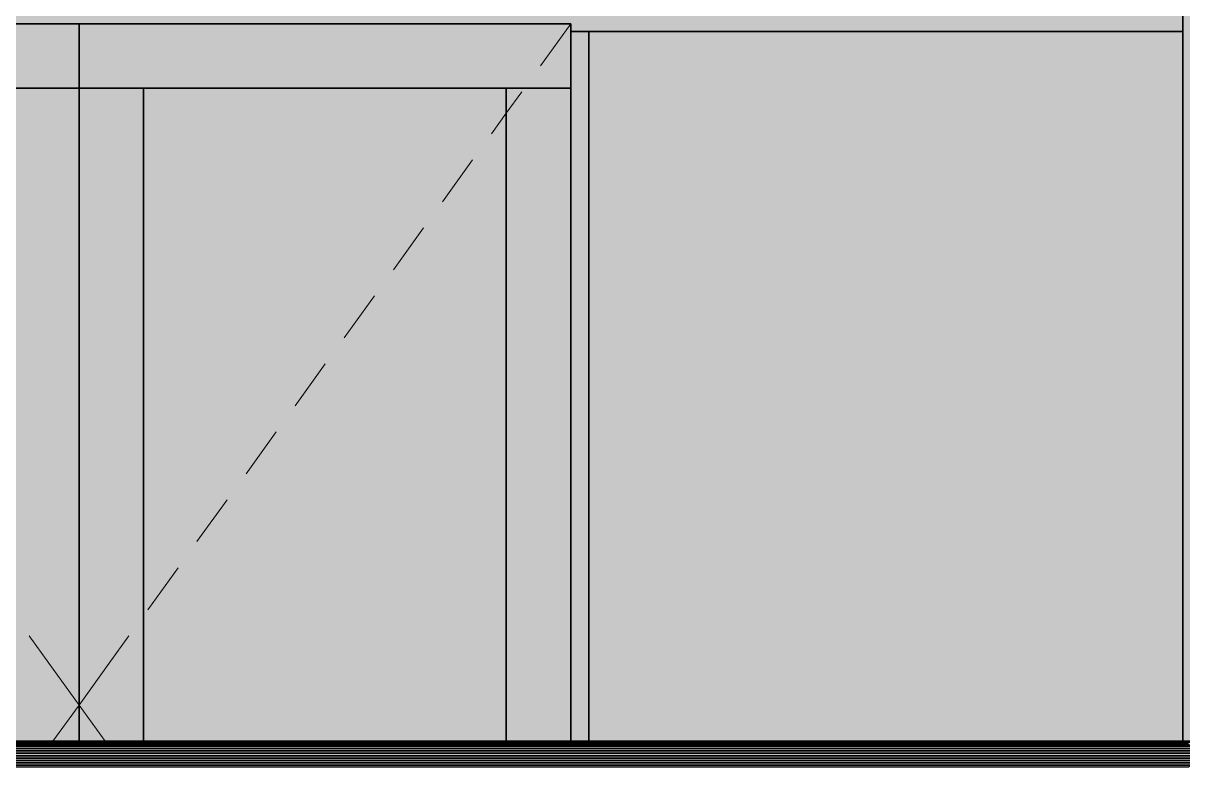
# Model space of a CAD drawing. Extents: x 8 to 21351, y 0 to 420.
# Drawn here: x 19176.34 to 19185.32, y 142.61 to 148.37 of the extents above; entities that cross this region are included whole.
import ezdxf

# ---------------------------------------------------------------- set-up
doc = ezdxf.new("R2010")
doc.units = 0

msp = doc.modelspace()

# ---------------------------------------------------------------- hatches: boundary and pattern name
at = {"true_color": 0x2e2e2e}
for points in [[(19185.5216, 155.1069), (19185.3216, 155.1069), (19185.3216, 148.5069), (19185.3216, 148.3069), (19185.3216, 142.8068), (19185.5216, 142.8068)], [(19168.2216, 148.5069), (19168.2216, 148.3069), (19172.8216, 148.3069), (19172.9616, 148.3069), (19172.9616, 148.3669), (19180.5816, 148.3669), (19180.5816, 148.3069), (19180.7216, 148.3069), (19185.3216, 148.3069), (19185.3216, 148.5069)], [(19172.9616, 148.3669), (19172.9616, 147.8669), (19173.4616, 147.8669), (19176.2716, 147.8669), (19176.7716, 147.8669), (19176.7716, 148.3669)], [(19180.5816, 148.3669), (19176.7716, 148.3669), (19176.7716, 147.8669), (19177.2716, 147.8669), (19180.0816, 147.8669), (19180.5816, 147.8669)], [(19180.5816, 142.8068), (19180.7216, 142.8068), (19180.7216, 148.3069), (19180.5816, 148.3069)], [(19176.2716, 142.8068), (19176.7716, 142.8068), (19176.7716, 147.8669), (19176.2716, 147.8669)], [(19176.7716, 142.8068), (19177.2716, 142.8068), (19177.2716, 147.8669), (19176.7716, 147.8669)], [(19180.5816, 147.8669), (19180.0816, 147.8669), (19180.0816, 142.8068), (19180.5816, 142.8068)]]:
    msp.add_hatch(color=0, dxfattribs=at).paths.add_polyline_path(points)
for points in [[(19185.5216, 155.1069), (19185.3216, 155.1069), (19185.3216, 148.5069), (19185.3216, 148.3069), (19185.3216, 142.8068), (19185.5216, 142.8068)], [(19168.2216, 148.5069), (19168.2216, 148.3069), (19172.8216, 148.3069), (19172.9616, 148.3069), (19172.9616, 148.3669), (19180.5816, 148.3669), (19180.5816, 148.3069), (19180.7216, 148.3069), (19185.3216, 148.3069), (19185.3216, 148.5069)], [(19172.9616, 148.3669), (19172.9616, 147.8669), (19173.4616, 147.8669), (19176.2716, 147.8669), (19176.7716, 147.8669), (19176.7716, 148.3669)], [(19180.5816, 148.3669), (19176.7716, 148.3669), (19176.7716, 147.8669), (19177.2716, 147.8669), (19180.0816, 147.8669), (19180.5816, 147.8669)], [(19180.5816, 142.8068), (19180.7216, 142.8068), (19180.7216, 148.3069), (19180.5816, 148.3069)], [(19185.3216, 148.3069), (19180.7216, 148.3069), (19180.7216, 142.8068), (19185.3216, 142.8068)], [(19176.2716, 142.8068), (19176.7716, 142.8068), (19176.7716, 147.8669), (19176.2716, 147.8669)], [(19176.7716, 142.8068), (19177.2716, 142.8068), (19177.2716, 147.8669), (19176.7716, 147.8669)], [(19177.2716, 147.8669), (19177.2716, 142.8068), (19180.0816, 142.8068), (19180.0816, 147.8669)], [(19180.5816, 147.8669), (19180.0816, 147.8669), (19180.0816, 142.8068), (19180.5816, 142.8068)], [(19168.1656, 142.7328), (19185.4026, 142.7328), (19185.3936, 142.7508), (19168.1746, 142.7508)], [(19168.1746, 142.7508), (19185.3936, 142.7508), (19185.3826, 142.7668), (19168.1856, 142.7668)], [(19168.1856, 142.7668), (19185.3826, 142.7668), (19185.3686, 142.7808), (19168.1996, 142.7808)], [(19168.1996, 142.7808), (19185.3686, 142.7808), (19185.3526, 142.7918), (19168.2156, 142.7918)], [(19168.2156, 142.7918), (19185.3526, 142.7918), (19185.3346, 142.7998), (19168.2326, 142.7998)], [(19168.2516, 142.8048), (19168.2326, 142.7998), (19185.3346, 142.7998), (19185.3156, 142.8048)], [(19168.2516, 142.8048), (19185.3156, 142.8048), (19185.2966, 142.8068), (19168.2716, 142.8068)], [(19185.2966, 142.8068), (19185.3156, 142.8048), (19186.2946, 142.8048), (19186.2966, 142.8068)], [(19185.3156, 142.8048), (19185.3346, 142.7998), (19186.2896, 142.7998), (19186.2946, 142.8048)], [(19168.1586, 142.6938), (19185.4086, 142.6938), (19185.4076, 142.7138), (19168.1606, 142.7138)], [(19168.1586, 142.6938), (19168.1606, 142.6748), (19185.4076, 142.6748), (19185.4086, 142.6938)], [(19168.1606, 142.7138), (19185.4076, 142.7138), (19185.4026, 142.7328), (19168.1656, 142.7328)], [(19168.1606, 142.6748), (19168.1656, 142.6558), (19185.4026, 142.6558), (19185.4076, 142.6748)], [(19168.1656, 142.6558), (19168.1746, 142.6378), (19185.3936, 142.6378), (19185.4026, 142.6558)], [(19168.1746, 142.6378), (19168.1856, 142.6218), (19185.3826, 142.6218), (19185.3936, 142.6378)], [(19168.1856, 142.6218), (19168.1996, 142.6078), (19185.3686, 142.6078), (19185.3826, 142.6218)]]:
    msp.add_hatch(color=7).paths.add_polyline_path(points)
at = {"true_color": 0xf3f7f0}
for points in [[(19185.3216, 148.3069), (19180.7216, 148.3069), (19180.7216, 142.8068), (19185.3216, 142.8068)], [(19177.2716, 147.8669), (19177.2716, 142.8068), (19180.0816, 142.8068), (19180.0816, 147.8669)]]:
    msp.add_hatch(color=0, dxfattribs=at).paths.add_polyline_path(points)

# ---------------------------------------------------------------- linework, layer by layer
at = {"color": 7, "lineweight": 15}
for p, q in [((19176.7716, 148.3669), (19172.9616, 148.3669)), ((19176.7716, 142.8068), (19176.7716, 148.3669)), ((19176.7716, 148.3669), (19180.5816, 148.3669)), ((19180.5816, 148.3669), (19180.3476, 148.0419)), ((19180.5816, 148.3669), (19180.5816, 147.8669)), ((19180.7216, 142.8068), (19180.7216, 148.3069)), ((19180.7216, 148.3069), (19185.3216, 148.3069)), ((19185.3216, 148.3069), (19185.3216, 142.8068)), ((19177.2716, 147.8669), (19177.2716, 142.8068)), ((19180.0816, 147.8669), (19177.2716, 147.8669)), ((19180.0816, 142.8068), (19180.0816, 147.8669)), ((19180.2016, 147.8399), (19180.0816, 147.6739)), ((19180.5816, 147.8669), (19180.5816, 142.8068)), ((19180.0816, 147.6739), (19179.9676, 147.5149)), ((19179.8206, 147.3129), (19179.5866, 146.9879)), ((19179.4406, 146.7859), (19179.2066, 146.4609)), ((19179.0606, 146.2579), (19178.8256, 145.9339)), ((19178.6796, 145.7309), (19178.4456, 145.4069)), ((19178.2996, 145.2039), (19178.0656, 144.8799)), ((19177.9186, 144.6769), (19177.6846, 144.3529)), ((19177.5386, 144.1498), (19177.3046, 143.8258)), ((19176.3846, 143.6228), (19176.5376, 143.4108)), ((19177.1586, 143.6228), (19177.0056, 143.4108)), ((19176.5376, 143.4108), (19176.7716, 143.0868)), ((19177.0056, 143.4108), (19176.7716, 143.0868)), ((19176.5696, 142.8068), (19176.7716, 143.0868)), ((19176.9736, 142.8068), (19176.7716, 143.0868)), ((19168.2716, 142.8068), (19185.2966, 142.8068)), ((19185.2966, 142.8068), (19186.2966, 142.8068)), ((19185.2966, 142.8068), (19185.3156, 142.8048)), ((19185.3156, 142.8048), (19185.3346, 142.7998))]:
    msp.add_line(p, q, dxfattribs=at)
at = {"color": 0, "true_color": 0x2e2e2e}
for points in [[(19185.5216, 155.1069), (19185.3216, 155.1069), (19185.3216, 148.5069), (19185.3216, 148.3069), (19185.3216, 142.8068), (19185.5216, 142.8068)], [(19168.2216, 148.5069), (19168.2216, 148.3069), (19172.8216, 148.3069), (19172.9616, 148.3069), (19172.9616, 148.3669), (19180.5816, 148.3669), (19180.5816, 148.3069), (19180.7216, 148.3069), (19185.3216, 148.3069), (19185.3216, 148.5069)], [(19172.9616, 148.3669), (19172.9616, 147.8669), (19173.4616, 147.8669), (19176.2716, 147.8669), (19176.7716, 147.8669), (19176.7716, 148.3669)], [(19180.5816, 148.3669), (19176.7716, 148.3669), (19176.7716, 147.8669), (19177.2716, 147.8669), (19180.0816, 147.8669), (19180.5816, 147.8669)], [(19180.5816, 142.8068), (19180.7216, 142.8068), (19180.7216, 148.3069), (19180.5816, 148.3069)], [(19176.2716, 142.8068), (19176.7716, 142.8068), (19176.7716, 147.8669), (19176.2716, 147.8669)], [(19176.7716, 142.8068), (19177.2716, 142.8068), (19177.2716, 147.8669), (19176.7716, 147.8669)], [(19180.5816, 147.8669), (19180.0816, 147.8669), (19180.0816, 142.8068), (19180.5816, 142.8068)]]:
    msp.add_lwpolyline(points, close=True, dxfattribs=at)
at = {"color": 7}
for points in [[(19185.5216, 155.1069), (19185.3216, 155.1069), (19185.3216, 148.5069), (19185.3216, 148.3069), (19185.3216, 142.8068), (19185.5216, 142.8068)], [(19168.2216, 148.5069), (19168.2216, 148.3069), (19172.8216, 148.3069), (19172.9616, 148.3069), (19172.9616, 148.3669), (19180.5816, 148.3669), (19180.5816, 148.3069), (19180.7216, 148.3069), (19185.3216, 148.3069), (19185.3216, 148.5069)], [(19172.9616, 148.3669), (19172.9616, 147.8669), (19173.4616, 147.8669), (19176.2716, 147.8669), (19176.7716, 147.8669), (19176.7716, 148.3669)], [(19180.5816, 148.3669), (19176.7716, 148.3669), (19176.7716, 147.8669), (19177.2716, 147.8669), (19180.0816, 147.8669), (19180.5816, 147.8669)], [(19180.5816, 142.8068), (19180.7216, 142.8068), (19180.7216, 148.3069), (19180.5816, 148.3069)], [(19185.3216, 148.3069), (19180.7216, 148.3069), (19180.7216, 142.8068), (19185.3216, 142.8068)], [(19176.2716, 142.8068), (19176.7716, 142.8068), (19176.7716, 147.8669), (19176.2716, 147.8669)], [(19176.7716, 142.8068), (19177.2716, 142.8068), (19177.2716, 147.8669), (19176.7716, 147.8669)], [(19177.2716, 147.8669), (19177.2716, 142.8068), (19180.0816, 142.8068), (19180.0816, 147.8669)], [(19180.5816, 147.8669), (19180.0816, 147.8669), (19180.0816, 142.8068), (19180.5816, 142.8068)], [(19168.1656, 142.7328), (19185.4026, 142.7328), (19185.3936, 142.7508), (19168.1746, 142.7508)], [(19168.1746, 142.7508), (19185.3936, 142.7508), (19185.3826, 142.7668), (19168.1856, 142.7668)], [(19168.1856, 142.7668), (19185.3826, 142.7668), (19185.3686, 142.7808), (19168.1996, 142.7808)], [(19168.1996, 142.7808), (19185.3686, 142.7808), (19185.3526, 142.7918), (19168.2156, 142.7918)], [(19168.2156, 142.7918), (19185.3526, 142.7918), (19185.3346, 142.7998), (19168.2326, 142.7998)], [(19168.2516, 142.8048), (19168.2326, 142.7998), (19185.3346, 142.7998), (19185.3156, 142.8048)], [(19168.2516, 142.8048), (19185.3156, 142.8048), (19185.2966, 142.8068), (19168.2716, 142.8068)], [(19185.2966, 142.8068), (19185.3156, 142.8048), (19186.2946, 142.8048), (19186.2966, 142.8068)], [(19185.3156, 142.8048), (19185.3346, 142.7998), (19186.2896, 142.7998), (19186.2946, 142.8048)], [(19168.1586, 142.6938), (19185.4086, 142.6938), (19185.4076, 142.7138), (19168.1606, 142.7138)], [(19168.1586, 142.6938), (19168.1606, 142.6748), (19185.4076, 142.6748), (19185.4086, 142.6938)], [(19168.1606, 142.7138), (19185.4076, 142.7138), (19185.4026, 142.7328), (19168.1656, 142.7328)], [(19168.1606, 142.6748), (19168.1656, 142.6558), (19185.4026, 142.6558), (19185.4076, 142.6748)], [(19168.1656, 142.6558), (19168.1746, 142.6378), (19185.3936, 142.6378), (19185.4026, 142.6558)], [(19168.1746, 142.6378), (19168.1856, 142.6218), (19185.3826, 142.6218), (19185.3936, 142.6378)], [(19168.1856, 142.6218), (19168.1996, 142.6078), (19185.3686, 142.6078), (19185.3826, 142.6218)]]:
    msp.add_lwpolyline(points, close=True, dxfattribs=at)
at = {"color": 0, "true_color": 0xf3f7f0}
for points in [[(19185.3216, 148.3069), (19180.7216, 148.3069), (19180.7216, 142.8068), (19185.3216, 142.8068)], [(19177.2716, 147.8669), (19177.2716, 142.8068), (19180.0816, 142.8068), (19180.0816, 147.8669)]]:
    msp.add_lwpolyline(points, close=True, dxfattribs=at)

doc.saveas('drawing.dxf')
